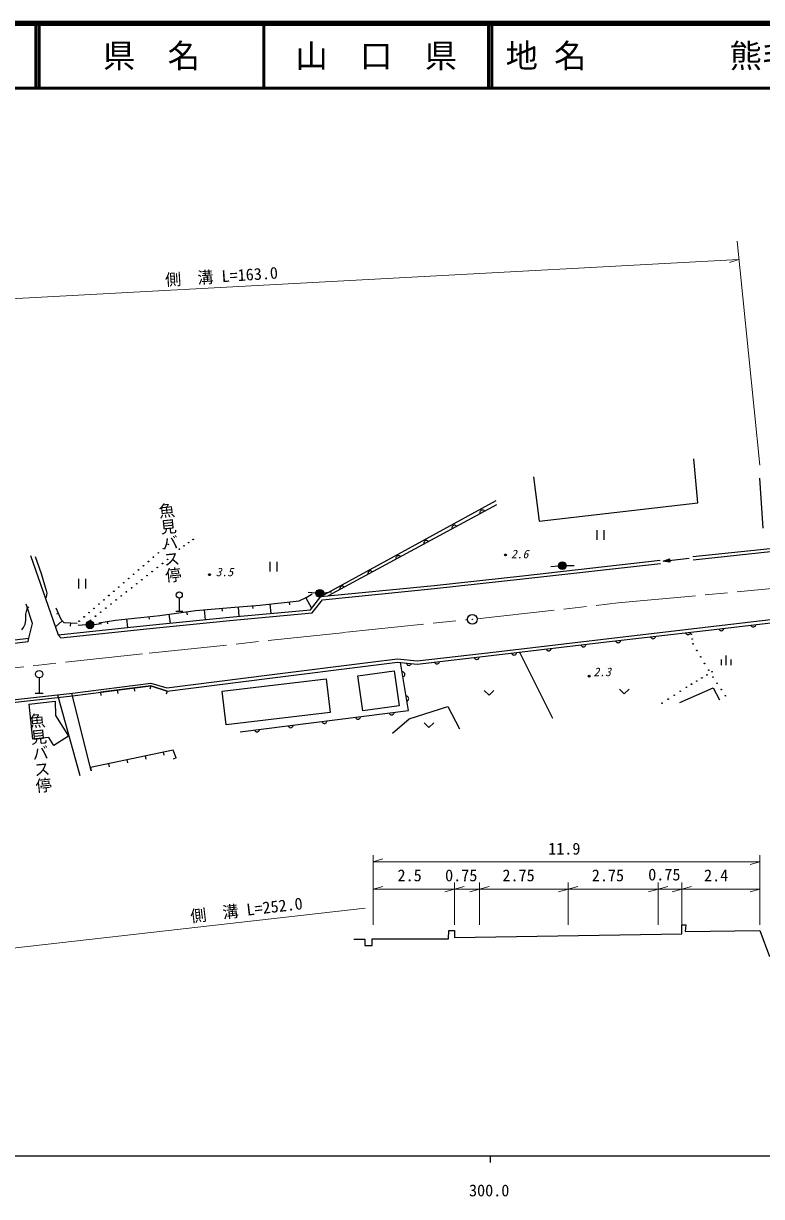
# Model space of a CAD drawing. Units: millimetres, scale not verified. Extents: x 40000 to 680000, y 20000 to 380000.
# Drawn here: x 295836 to 409954, y 198715 to 380000 of the extents above; entities that cross this region are included whole.
import ezdxf
from ezdxf.enums import TextEntityAlignment as Align

# ---------------------------------------------------------------- set-up
doc = ezdxf.new("R2010")
doc.units = ezdxf.units.MM
doc.header["$LTSCALE"] = 1000
doc.linetypes.add('CHAIN', pattern=[18.5, 12, -1.5, 3.5, -1.5])
for name, color, linetype, lineweight in [('M-BGD', 7, 'Continuous', 25), ('M-BMK', 2, 'CHAIN', 13), ('M-BMK-SRVR', 3, 'Continuous', 25), ('M-STR-HTXT', 7, 'Continuous', 13), ('M-TTL', 2, 'Continuous', 140), ('M-TTL-BAND', 7, 'Continuous', 25), ('M-TTL-LINE', 7, 'Continuous', 50)]:
    doc.layers.add(name, color=color, linetype=linetype, lineweight=lineweight)
doc.layers.add('M-TTL-TXT', color=7, linetype='Continuous')
doc.styles.add('@ＭＳ ゴシック', font='')
doc.styles.add('ＭＳ ゴシック', font='')
doc.styles.get('@ＭＳ ゴシック').set_extended_font_data('@MS Gothic')
doc.styles.get('ＭＳ ゴシック').set_extended_font_data('MS Gothic')

msp = doc.modelspace()

# ---------------------------------------------------------------- linework, layer by layer
at = {"layer": 'M-BGD'}
for p, q in [((400129, 305936), (399499, 312703)), ((374713, 309949), (375578, 303103)), ((410201, 301997), (409677, 309732)), ((341833, 291421), (368910, 306276)), ((368950, 305632), (342946, 291532)), ((366450, 304568), (366418, 304459)), ((366498, 304648), (366450, 304568)), ((366567, 304722), (366498, 304648)), ((366679, 304783), (366567, 304722)), ((366779, 304800), (366679, 304783)), ((366872, 304796), (366779, 304800)), ((366981, 304764), (366872, 304796)), ((367061, 304717), (366981, 304764)), ((367135, 304648), (367061, 304717)), ((375578, 303103), (400129, 305936)), ((366418, 304459), (366414, 304366)), ((366414, 304366), (366431, 304266)), ((362084, 302109), (362080, 302016)), ((362080, 302016), (362097, 301916)), ((362116, 302218), (362084, 302109)), ((362163, 302298), (362116, 302218)), ((362233, 302372), (362163, 302298)), ((362345, 302433), (362233, 302372)), ((362445, 302450), (362345, 302433)), ((362538, 302446), (362445, 302450)), ((362646, 302414), (362538, 302446)), ((362727, 302367), (362646, 302414)), ((362801, 302298), (362727, 302367)), ((384504, 301678), (384504, 300178)), ((385644, 300178), (385644, 301678)), ((357750, 299759), (357746, 299666)), ((357746, 299666), (357763, 299566)), ((357782, 299867), (357750, 299759)), ((357829, 299948), (357782, 299867)), ((357899, 300022), (357829, 299948)), ((358011, 300083), (357899, 300022)), ((358111, 300100), (358011, 300083)), ((358204, 300096), (358111, 300100)), ((358312, 300064), (358204, 300096)), ((358393, 300017), (358312, 300064)), ((358467, 299948), (358393, 300017)), ((296938, 297784), (301229, 285532)), ((353416, 297409), (353412, 297316)), ((353412, 297316), (353429, 297216)), ((353448, 297517), (353416, 297409)), ((353495, 297598), (353448, 297517)), ((353565, 297672), (353495, 297598)), ((353677, 297733), (353565, 297672)), ((353777, 297750), (353677, 297733)), ((353870, 297746), (353777, 297750)), ((353978, 297714), (353870, 297746)), ((354059, 297667), (353978, 297714)), ((354133, 297597), (354059, 297667)), ((394766, 296889), (398742, 297344)), ((399311, 297628), (411277, 298877)), ((399363, 297131), (411329, 298380)), ((333922, 296802), (333922, 295302)), ((335062, 295302), (335062, 296802)), ((372983, 294663), (394284, 297048)), ((373038, 294166), (394340, 296551)), ((378571, 296147), (377378, 296015)), ((379767, 296213), (380967, 296213)), ((394766, 296889), (395728, 297281)), ((395792, 296725), (394766, 296889)), ((395045, 296921), (395697, 297197)), ((395743, 296800), (395045, 296921)), ((395203, 296939), (395667, 297113)), ((395694, 296875), (395203, 296939)), ((395442, 296966), (395636, 297029)), ((395645, 296949), (395442, 296966)), ((395636, 297029), (395645, 296949)), ((395667, 297113), (395694, 296875)), ((395697, 297197), (395743, 296800)), ((395728, 297281), (395792, 296725)), ((304338, 294157), (304338, 292657)), ((305478, 292657), (305478, 294157)), ((349082, 295059), (349078, 294966)), ((349078, 294966), (349095, 294866)), ((349114, 295167), (349082, 295059)), ((349161, 295248), (349114, 295167)), ((349231, 295322), (349161, 295248)), ((349343, 295383), (349231, 295322)), ((349443, 295400), (349343, 295383)), ((349536, 295396), (349443, 295400)), ((349644, 295364), (349536, 295396)), ((349725, 295317), (349644, 295364)), ((349799, 295247), (349725, 295317)), ((359322, 293167), (372983, 294663)), ((359374, 292670), (373038, 294166)), ((339658, 291347), (340464, 291871)), ((341064, 291979), (339868, 292069)), ((341833, 291421), (359322, 293167)), ((342090, 290944), (359374, 292670)), ((342258, 292006), (343450, 292149)), ((344748, 292709), (344744, 292616)), ((344744, 292616), (344761, 292516)), ((344780, 292817), (344748, 292709)), ((344827, 292898), (344780, 292817)), ((344896, 292972), (344827, 292898)), ((345009, 293033), (344896, 292972)), ((345109, 293050), (345009, 293033)), ((345202, 293046), (345109, 293050)), ((345310, 293014), (345202, 293046)), ((345391, 292967), (345310, 293014)), ((345465, 292897), (345391, 292967)), ((297255, 287295), (296275, 290235)), ((319920, 291198), (319920, 289158)), ((327881, 289750), (332393, 290112)), ((332393, 290112), (338449, 290783)), ((333907, 290280), (334067, 288834)), ((336935, 290615), (336985, 290166)), ((338449, 290783), (339658, 291347)), ((339457, 291327), (340375, 289626)), ((340197, 289408), (341833, 291421)), ((340453, 288929), (342090, 290944)), ((300867, 289696), (301592, 287964)), ((301229, 288830), (300927, 288703)), ((312993, 288084), (316941, 288528)), ((315219, 288346), (315262, 287938)), ((316941, 288528), (322442, 289266)), ((318317, 288712), (318506, 287305)), ((319380, 289158), (320460, 289158)), ((321067, 289082), (321127, 288633)), ((322442, 289266), (327881, 289750)), ((323802, 289387), (323938, 287857)), ((326521, 289629), (326561, 289180)), ((327688, 288237), (340197, 289408)), ((327736, 287740), (340453, 288929)), ((329009, 289841), (329127, 288372)), ((331265, 290022), (331300, 289590)), ((401223, 286703), (418085, 288676)), ((296691, 285007), (297255, 287295)), ((301834, 287702), (300803, 286750)), ((301229, 285532), (315350, 287009)), ((301592, 287964), (302075, 287440)), ((301596, 285068), (315400, 286512)), ((302075, 287440), (304130, 287319)), ((303103, 287379), (303073, 286881)), ((305516, 287040), (304317, 286985)), ((306711, 287141), (307901, 287290)), ((307514, 287359), (310052, 287802)), ((308783, 287581), (308848, 287209)), ((310052, 287802), (312993, 288084)), ((311775, 287984), (311916, 286636)), ((315350, 287009), (327688, 288237)), ((315400, 286512), (327736, 287740)), ((385044, 284822), (401223, 286703)), ((401280, 286207), (418122, 288177)), ((403351, 286449), (403394, 286357)), ((404086, 286358), (404125, 286443)), ((404125, 286443), (404145, 286542)), ((408286, 287026), (408328, 286934)), ((408328, 286934), (408385, 286860)), ((408385, 286860), (408474, 286790)), ((408474, 286790), (408559, 286752)), ((408559, 286752), (408658, 286731)), ((408658, 286731), (408785, 286746)), ((408785, 286746), (408877, 286789)), ((408877, 286789), (408951, 286846)), ((408951, 286846), (409021, 286935)), ((409021, 286935), (409059, 287020)), ((409059, 287020), (409080, 287119)), ((268903, 281727), (296691, 285007)), ((296563, 284488), (296691, 285007)), ((301229, 285532), (301596, 285068)), ((368943, 282910), (385044, 284822)), ((385102, 284326), (401280, 286207)), ((388175, 284586), (388196, 284685)), ((392794, 285220), (392837, 285128)), ((392837, 285128), (392894, 285054)), ((392894, 285054), (392983, 284984)), ((392983, 284984), (393068, 284946)), ((393068, 284946), (393167, 284925)), ((393167, 284925), (393294, 284940)), ((393294, 284940), (393385, 284983)), ((393385, 284983), (393459, 285040)), ((393459, 285040), (393530, 285128)), ((393530, 285128), (393568, 285213)), ((393568, 285213), (393589, 285312)), ((398187, 285847), (398230, 285755)), ((398230, 285755), (398287, 285681)), ((398287, 285681), (398375, 285611)), ((398375, 285611), (398460, 285573)), ((398460, 285573), (398559, 285552)), ((398559, 285552), (398687, 285567)), ((398687, 285567), (398778, 285610)), ((398778, 285610), (398852, 285667)), ((398852, 285667), (398922, 285755)), ((398922, 285755), (398961, 285840)), ((398961, 285840), (398981, 285939)), ((403394, 286357), (403451, 286283)), ((403451, 286283), (403539, 286213)), ((403539, 286213), (403624, 286175)), ((403624, 286175), (403723, 286154)), ((403723, 286154), (403851, 286169)), ((403851, 286169), (403942, 286212)), ((403942, 286212), (404016, 286269)), ((404016, 286269), (404086, 286358)), ((268955, 281230), (296563, 284488)), ((356689, 281515), (368943, 282910)), ((369001, 282413), (385102, 284326)), ((372556, 282836), (377627, 272624)), ((376654, 283322), (376697, 283231)), ((376697, 283231), (376755, 283157)), ((376755, 283157), (376843, 283087)), ((376843, 283087), (376928, 283049)), ((376928, 283049), (377028, 283028)), ((377028, 283028), (377155, 283043)), ((377155, 283043), (377246, 283087)), ((377246, 283087), (377320, 283144)), ((377320, 283144), (377390, 283233)), ((377390, 283233), (377428, 283318)), ((377428, 283318), (377449, 283417)), ((382022, 283960), (382065, 283868)), ((382065, 283868), (382122, 283795)), ((382122, 283795), (382211, 283725)), ((382211, 283725), (382296, 283686)), ((382296, 283686), (382395, 283666)), ((382395, 283666), (382522, 283681)), ((382522, 283681), (382613, 283724)), ((382613, 283724), (382687, 283781)), ((382687, 283781), (382757, 283870)), ((382757, 283870), (382795, 283955)), ((382795, 283955), (382816, 284054)), ((387401, 284593), (387444, 284501)), ((387444, 284501), (387501, 284427)), ((387501, 284427), (387590, 284357)), ((387590, 284357), (387675, 284319)), ((387675, 284319), (387774, 284298)), ((387774, 284298), (387901, 284313)), ((387901, 284313), (387993, 284356)), ((387993, 284356), (388067, 284413)), ((388067, 284413), (388137, 284501)), ((388137, 284501), (388175, 284586)), ((333876, 279313), (349501, 281291)), ((349501, 281291), (353664, 281822)), ((349564, 280795), (353670, 281318)), ((353664, 281822), (356689, 281515)), ((353670, 281318), (356692, 281012)), ((355367, 273809), (354155, 281269)), ((355026, 281181), (355048, 281082)), ((355048, 281082), (355088, 280998)), ((355088, 280998), (355159, 280910)), ((355724, 280933), (355780, 281008)), ((355780, 281008), (355822, 281100)), ((356692, 281012), (369001, 282413)), ((359372, 281317), (359415, 281225)), ((359415, 281225), (359471, 281151)), ((359471, 281151), (359560, 281081)), ((359560, 281081), (359645, 281042)), ((359645, 281042), (359744, 281021)), ((359744, 281021), (359871, 281036)), ((359871, 281036), (359963, 281078)), ((359963, 281078), (360037, 281135)), ((360037, 281135), (360107, 281223)), ((360107, 281223), (360146, 281308)), ((360146, 281308), (360167, 281407)), ((365526, 282018), (365569, 281926)), ((365569, 281926), (365626, 281852)), ((365626, 281852), (365714, 281781)), ((365714, 281781), (365799, 281743)), ((365799, 281743), (365898, 281722)), ((365898, 281722), (366025, 281736)), ((366025, 281736), (366117, 281779)), ((366117, 281779), (366191, 281836)), ((366191, 281836), (366261, 281924)), ((366261, 281924), (366300, 282009)), ((366300, 282009), (366321, 282108)), ((371287, 282685), (371330, 282593)), ((371330, 282593), (371387, 282520)), ((371387, 282520), (371476, 282450)), ((371476, 282450), (371561, 282411)), ((371561, 282411), (371660, 282391)), ((371660, 282391), (371788, 282406)), ((371788, 282406), (371879, 282449)), ((371879, 282449), (371953, 282506)), ((371953, 282506), (372023, 282595)), ((372023, 282595), (372061, 282680)), ((372061, 282680), (372082, 282779)), ((403697, 281727), (403697, 280827)), ((404447, 282327), (404447, 280827)), ((405197, 281727), (405197, 280827)), ((317989, 277333), (333876, 279313)), ((333939, 278817), (349564, 280795)), ((347553, 279182), (353160, 279971)), ((348315, 273765), (347553, 279182)), ((353160, 279971), (353921, 274554)), ((354494, 279783), (354394, 279799)), ((354580, 279748), (354494, 279783)), ((354672, 279682), (354580, 279748)), ((354732, 279611), (354672, 279682)), ((354683, 279116), (354749, 279208)), ((354779, 279521), (354732, 279611)), ((354749, 279208), (354784, 279295)), ((354800, 279395), (354779, 279521)), ((354784, 279295), (354800, 279395)), ((355159, 280910), (355234, 280854)), ((355234, 280854), (355326, 280813)), ((355326, 280813), (355453, 280800)), ((355453, 280800), (355552, 280822)), ((355552, 280822), (355637, 280861)), ((355637, 280861), (355724, 280933)), ((298269, 278873), (298269, 276493)), ((303398, 276504), (315546, 278033)), ((303445, 276107), (315511, 277625)), ((315511, 277625), (307738, 276647)), ((315546, 277614), (315397, 277137)), ((315511, 277625), (318051, 276836)), ((318051, 276836), (315511, 277625)), ((315546, 278033), (317989, 277333)), ((318051, 276836), (333939, 278817)), ((326549, 276822), (342624, 278705)), ((342624, 278705), (343234, 273503)), ((354522, 279009), (354612, 279056)), ((354612, 279056), (354683, 279116)), ((287845, 274767), (303398, 276504)), ((287891, 274370), (303445, 276107)), ((297639, 276493), (298899, 276493)), ((301109, 276248), (304533, 263791)), ((306329, 264492), (303301, 276493)), ((307738, 276647), (307801, 276151)), ((310341, 276974), (310404, 276478)), ((312944, 277302), (313007, 276806)), ((318051, 276836), (317903, 276359)), ((327158, 271619), (326549, 276822)), ((355100, 276053), (355000, 276069)), ((355186, 276018), (355100, 276053)), ((355278, 275952), (355186, 276018)), ((355338, 275881), (355278, 275952)), ((355385, 275791), (355338, 275881)), ((355355, 275478), (355390, 275565)), ((355406, 275665), (355385, 275791)), ((355390, 275565), (355406, 275665)), ((367084, 276908), (367834, 276188)), ((367834, 276188), (368584, 276908)), ((387967, 277100), (388717, 276380)), ((388717, 276380), (389467, 277100)), ((397305, 275072), (402452, 277317)), ((402452, 277317), (403437, 275456)), ((296648, 274829), (300722, 275267)), ((296648, 274829), (297218, 269398)), ((300722, 275267), (300810, 273033)), ((329348, 270524), (355367, 273809)), ((353921, 274554), (348315, 273765)), ((355128, 275279), (355218, 275326)), ((355218, 275326), (355289, 275387)), ((355289, 275387), (355355, 275478)), ((355470, 272539), (361458, 274421)), ((361458, 274421), (363255, 270999)), ((300810, 273033), (302781, 269879)), ((343234, 273503), (327158, 271619)), ((341961, 272117), (342005, 272025)), ((342005, 272025), (342062, 271952)), ((342062, 271952), (342152, 271883)), ((342554, 271885), (342628, 271943)), ((342628, 271943), (342697, 272032)), ((342697, 272032), (342735, 272117)), ((342735, 272117), (342754, 272217)), ((347164, 272774), (347208, 272682)), ((347208, 272682), (347266, 272609)), ((347266, 272609), (347355, 272540)), ((347355, 272540), (347441, 272502)), ((347441, 272502), (347540, 272482)), ((347540, 272482), (347667, 272498)), ((347667, 272498), (347758, 272542)), ((347758, 272542), (347831, 272600)), ((347831, 272600), (347901, 272689)), ((347901, 272689), (347938, 272775)), ((347938, 272775), (347958, 272874)), ((352368, 273431), (352412, 273339)), ((352412, 273339), (352470, 273266)), ((352470, 273266), (352559, 273197)), ((352559, 273197), (352644, 273159)), ((352644, 273159), (352744, 273139)), ((352744, 273139), (352871, 273155)), ((352871, 273155), (352962, 273199)), ((352903, 270314), (355470, 272539)), ((352962, 273199), (353035, 273257)), ((353035, 273257), (353104, 273346)), ((353104, 273346), (353142, 273432)), ((353142, 273432), (353162, 273531)), ((331553, 270802), (331597, 270711)), ((331597, 270711), (331655, 270638)), ((331655, 270638), (331744, 270569)), ((331744, 270569), (331830, 270531)), ((331830, 270531), (331929, 270511)), ((331929, 270511), (332056, 270527)), ((332056, 270527), (332147, 270571)), ((332147, 270571), (332220, 270629)), ((332220, 270629), (332290, 270718)), ((332290, 270718), (332327, 270803)), ((332327, 270803), (332347, 270903)), ((336757, 271459), (336801, 271368)), ((336801, 271368), (336858, 271295)), ((336858, 271295), (336948, 271226)), ((336948, 271226), (337033, 271188)), ((337033, 271188), (337132, 271168)), ((337132, 271168), (337259, 271184)), ((337259, 271184), (337351, 271228)), ((337351, 271228), (337424, 271286)), ((337424, 271286), (337493, 271375)), ((337493, 271375), (337531, 271460)), ((337531, 271460), (337551, 271560)), ((342152, 271883), (342237, 271845)), ((342237, 271845), (342336, 271825)), ((342336, 271825), (342463, 271841)), ((342463, 271841), (342554, 271885)), ((357777, 271912), (358527, 271192)), ((358527, 271192), (359277, 271912)), ((299758, 269660), (297218, 269398)), ((300547, 268434), (299758, 269660)), ((302781, 269879), (300547, 268434)), ((318965, 267713), (306197, 265014)), ((314631, 266797), (314735, 266308)), ((317443, 267391), (317546, 266902)), ((319447, 266487), (318965, 267713)), ((306197, 265014), (306300, 264525)), ((309008, 265608), (309112, 265119)), ((311820, 266203), (311923, 265714)), ((319447, 266487), (318982, 266304)), ((361543, 238552), (361628, 239835)), ((361628, 239835), (362484, 239835)), ((362484, 239835), (362484, 238723)), ((362484, 238723), (397645, 239322)), ((397645, 239322), (397645, 240691)), ((397645, 240691), (398244, 240691)), ((398244, 240691), (398159, 239664)), ((398159, 239664), (409708, 239835)), ((409708, 239835), (411163, 235814)), ((346914, 238466), (348625, 238466)), ((348625, 238466), (348625, 237525)), ((348625, 237525), (349737, 237525)), ((349737, 237525), (349737, 238552)), ((349737, 238552), (361543, 238552))]:
    msp.add_line(p, q, dxfattribs=at)
for points in [[(297651, 297643), (298564, 294996), (299353, 292386), (299432, 291972), (299369, 291348), (299264, 291142)], [(295565, 286304), (295862, 286651), (296084, 287151), (296213, 287736), (296199, 288713), (296403, 289563), (296667, 289869)]]:
    msp.add_lwpolyline(points, dxfattribs=at)
for centre, radius in [((318222, 299495), 50), ((320660, 299268), 50), ((321372, 299768), 50), ((322084, 300268), 50), ((315927, 297519), 50), ((316692, 298178), 50), ((317457, 298837), 50), ((319948, 298768), 50), ((370363, 297861), 150), ((370363, 297861), 90), ((370363, 297861), 30), ((313632, 295542), 50), ((314397, 296201), 50), ((315162, 296860), 50), ((316537, 295924), 50), ((317334, 296551), 50), ((318131, 297178), 50), ((379167, 296213), 600), ((379167, 296213), 528), ((379167, 296213), 456), ((379167, 296213), 384), ((379167, 296213), 312), ((379167, 296213), 240), ((379167, 296213), 168), ((379167, 296213), 96), ((379167, 296213), 24), ((312103, 294225), 50), ((312867, 294883), 50), ((314147, 294043), 50), ((314944, 294670), 50), ((315741, 295297), 50), ((324583, 294815), 150), ((324583, 294815), 90), ((324583, 294815), 30), ((309808, 292248), 50), ((310573, 292907), 50), ((311338, 293566), 50), ((311757, 292162), 50), ((312554, 292789), 50), ((313351, 293416), 50), ((319920, 291678), 480), ((341663, 291934), 600), ((341663, 291934), 528), ((341663, 291934), 456), ((341663, 291934), 384), ((341663, 291934), 312), ((341663, 291934), 240), ((341663, 291934), 168), ((341663, 291934), 96), ((341663, 291934), 24), ((307513, 290271), 50), ((308278, 290930), 50), ((309043, 291589), 50), ((309367, 290280), 50), ((310164, 290907), 50), ((310961, 291535), 50), ((305219, 288295), 50), ((305983, 288954), 50), ((306748, 289612), 50), ((306977, 288399), 50), ((307774, 289026), 50), ((308570, 289653), 50), ((304454, 287636), 50), ((306115, 287067), 600), ((306115, 287067), 528), ((306115, 287067), 456), ((306115, 287067), 384), ((306115, 287067), 312), ((306115, 287067), 240), ((306115, 287067), 168), ((306115, 287067), 96), ((306115, 287067), 24), ((306180, 287772), 50), ((399090, 285630), 50), ((399227, 284877), 50), ((399363, 284124), 50), ((399957, 283120), 50), ((400550, 282116), 50), ((401143, 281113), 50), ((298269, 279433), 560), ((383298, 279113), 150), ((383298, 279113), 90), ((401512, 279333), 50), ((401793, 280052), 50), ((402306, 279812), 50), ((383298, 279113), 30), ((398337, 277417), 50), ((399131, 277896), 50), ((399925, 278375), 50), ((400719, 278854), 50), ((402443, 278991), 50), ((403082, 278033), 50), ((395514, 275569), 50), ((396455, 276185), 50), ((397396, 276801), 50), ((403721, 277075), 50), ((404360, 276116), 50), ((394573, 274953), 50)]:
    msp.add_circle(centre, radius, dxfattribs=at)
at = {"layer": 'M-BMK'}
for p, q in [((387783, 290447), (413218, 292810)), ((365988, 288013), (387783, 290447)), ((345768, 285907), (364497, 287852)), ((315284, 282673), (345768, 285907)), ((283940, 279314), (315284, 282673))]:
    msp.add_line(p, q, dxfattribs=at)
at = {"layer": 'M-BMK-SRVR'}
for radius in [750, 30]:
    msp.add_circle((365243, 287930), radius, dxfattribs=at)
at = {"layer": 'M-STR-HTXT'}
for p, q in [((409707, 311754), (406167, 346357)), ((244088, 334751), (406456, 343539)), ((406456, 343539), (404981, 343038)), ((349904, 240689), (349904, 251463)), ((349904, 250463), (351404, 250883)), ((349904, 250463), (409708, 250463)), ((409708, 250463), (408208, 250043)), ((409708, 251463), (409708, 240689)), ((349904, 246231), (351404, 246651)), ((362484, 247231), (362484, 240689)), ((362484, 246231), (363984, 246651)), ((366337, 247231), (366337, 240689)), ((366337, 246231), (367837, 246651)), ((380040, 247231), (380040, 240689)), ((380040, 246231), (381540, 246651)), ((393975, 247231), (393975, 240689)), ((393975, 246231), (395475, 246651)), ((397645, 247231), (397645, 240689)), ((397645, 246231), (399145, 246651)), ((409708, 247231), (409708, 240689)), ((349904, 246231), (362484, 246231)), ((362484, 246231), (360984, 245811)), ((362484, 246231), (366337, 246231)), ((366337, 246231), (364837, 245811)), ((366337, 246231), (380040, 246231)), ((380040, 246231), (378540, 245811)), ((380040, 246231), (393975, 246231)), ((393975, 246231), (392475, 245811)), ((393975, 246231), (397645, 246231)), ((397645, 246231), (396145, 245811)), ((397645, 246231), (409708, 246231)), ((409708, 246231), (408208, 245811)), ((253971, 232568), (348663, 243264))]:
    msp.add_line(p, q, dxfattribs=at)
at = {"layer": 'M-TTL'}
msp.add_line((680000, 380000), (40000, 380000), dxfattribs=at)
at = {"layer": 'M-TTL-BAND'}
for p, q in [((40000, 205000), (579000, 205000)), ((368000, 205000), (368000, 204000))]:
    msp.add_line(p, q, dxfattribs=at)
at = {"layer": 'M-TTL-LINE'}
for p, q in [((297750, 380000), (297750, 370000)), ((298250, 380000), (298250, 370000)), ((333000, 380000), (333000, 370000)), ((367750, 380000), (367750, 370000)), ((368250, 380000), (368250, 370000)), ((40000, 370000), (680000, 370000))]:
    msp.add_line(p, q, dxfattribs=at)

# ---------------------------------------------------------------- texts
at = {"layer": 'M-BGD', "style": '@ＭＳ ゴシック'}
for p in [(316375, 305830), (296327, 273335)]:
    msp.add_text('魚見バス停', height=1833, rotation=275.8, dxfattribs=at).set_placement(p, align=Align.BOTTOM_LEFT)
at = {"layer": 'M-BGD', "style": 'ＭＳ ゴシック', "oblique": 15}
for s, p in [('2.6', (371208, 296954)), ('3.5', (325563, 294175)), ('2.3', (383973, 278734))]:
    msp.add_text(s, height=1320, dxfattribs=at).set_placement(p, align=Align.BOTTOM_LEFT)
at = {"layer": 'M-STR-HTXT', "style": 'ＭＳ ゴシック'}
for s, rotation, p in [('側\u3000溝 L=163.0', 3.7, (317830, 338905)), ('側\u3000溝 L=252.0', 6.7, (321806, 240547))]:
    msp.add_text(s, height=1833, rotation=rotation, dxfattribs=at).set_placement(p, align=Align.BOTTOM_LEFT)
for s, p in [('11.9', (376962, 251004)), ('2.5', (353670, 246880)), ('0.75', (361029, 246880)), ('2.75', (369890, 246880)), ('2.75', (383707, 246880)), ('0.75', (392428, 247013)), ('2.4', (401067, 246880))]:
    msp.add_text(s, height=1833, dxfattribs=at).set_placement(p, align=Align.BOTTOM_LEFT)
at = {"layer": 'M-TTL-BAND', "style": 'ＭＳ ゴシック'}
msp.add_text('300.0', height=1833, dxfattribs=at).set_placement((367844, 198195), align=Align.BOTTOM_CENTER)
at = {"layer": 'M-TTL-TXT', "style": 'ＭＳ ゴシック'}
for s, p in [('県\u3000名', (315625, 375000)), ('山\u3000口\u3000県', (350375, 375000))]:
    msp.add_text(s, height=3666, dxfattribs=at).set_placement(p, align=Align.MIDDLE_CENTER)
for s, p in [('地 名', (370380, 375000)), ('熊毛郡平生町大字佐賀', (405024, 375000))]:
    msp.add_text(s, height=3666, dxfattribs=at).set_placement(p, align=Align.MIDDLE_LEFT)

doc.saveas('drawing.dxf')
